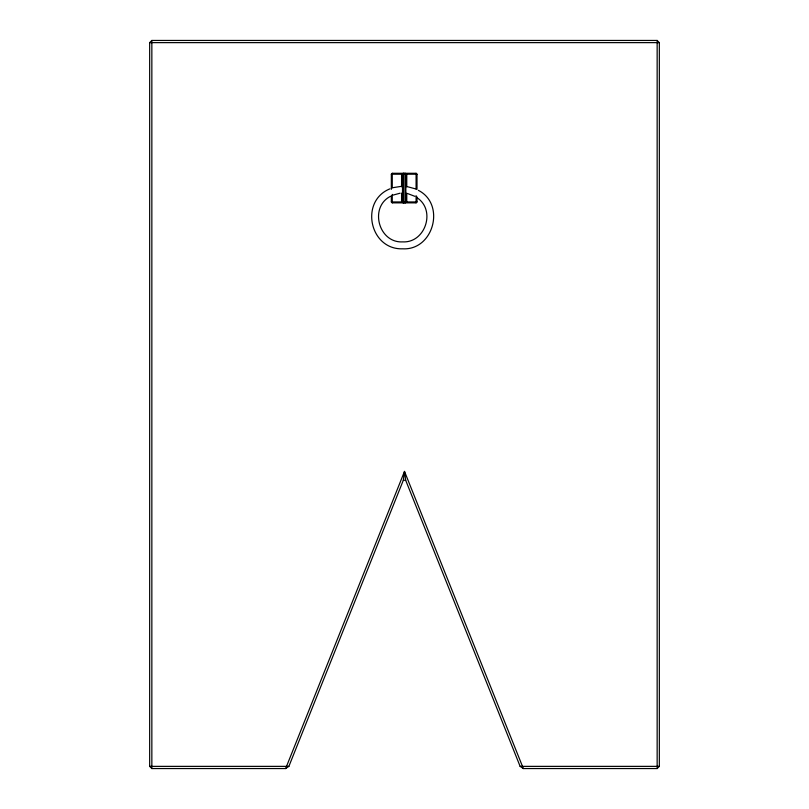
<?xml version="1.0" encoding="UTF-8"?>
<svg xmlns="http://www.w3.org/2000/svg" width="809" height="809" viewBox="0 0 809 809"><rect width="100%" height="100%" fill="white"/><g stroke="black" fill="none" stroke-linecap="round" stroke-linejoin="round"><path stroke-width="1.21" d="M403.327 480.253L404.5 471.425L523.352 768.55L657.151 768.55L659.335 766.366L659.335 42.634L657.151 40.45L151.849 40.45L149.665 42.634L149.665 766.366L151.849 768.55L285.648 768.55L288.874 766.366L403.327 480.253L405.673 480.253L520.126 766.366L523.352 768.55M285.648 768.55L404.5 471.425L405.673 480.253M391.344 189.336L391.344 174.208L392.264 173.288L416.089 173.288L417.009 174.208L417.009 189.336M403.408 173.288L402.498 174.208L402.498 201.947L403.408 202.857L403.408 173.288L401.577 174.208L401.577 186.818M404.945 202.857L405.855 201.947L405.855 174.208L404.945 173.288L404.945 202.857L406.775 201.947L406.775 193.118M391.344 195.636L391.344 201.947L392.264 202.857L416.089 202.857L417.009 201.947L417.009 196.9M390.474 196.334C368.985 207.195 378.632 243.226 402.68 241.881C425.413 243.125 436.152 210.087 417.019 197.73M389.928 188.841C359.338 201.178 369.713 249.981 402.68 248.808C433.543 250.537 445.941 204.273 418.344 190.337M392.749 195.181L400.121 193.199M392.992 187.668L402.68 186.131M149.665 42.634L659.335 42.634M391.344 174.208L417.009 174.208M391.344 201.947L417.009 201.947M149.665 766.366L288.874 766.366M520.126 766.366L659.335 766.366M405.956 186.303L415.421 188.841M407.746 193.604L414.875 196.334M404.945 173.288L406.775 174.208L406.775 186.818M403.408 202.857L401.577 201.947L401.577 193.118M657.151 40.45L657.151 768.55M416.089 173.288L416.089 189.336M416.089 195.636L416.089 202.857M392.264 173.288L392.264 188.072M392.264 194.382L392.264 202.857M151.849 40.45L151.849 768.55"/></g></svg>
